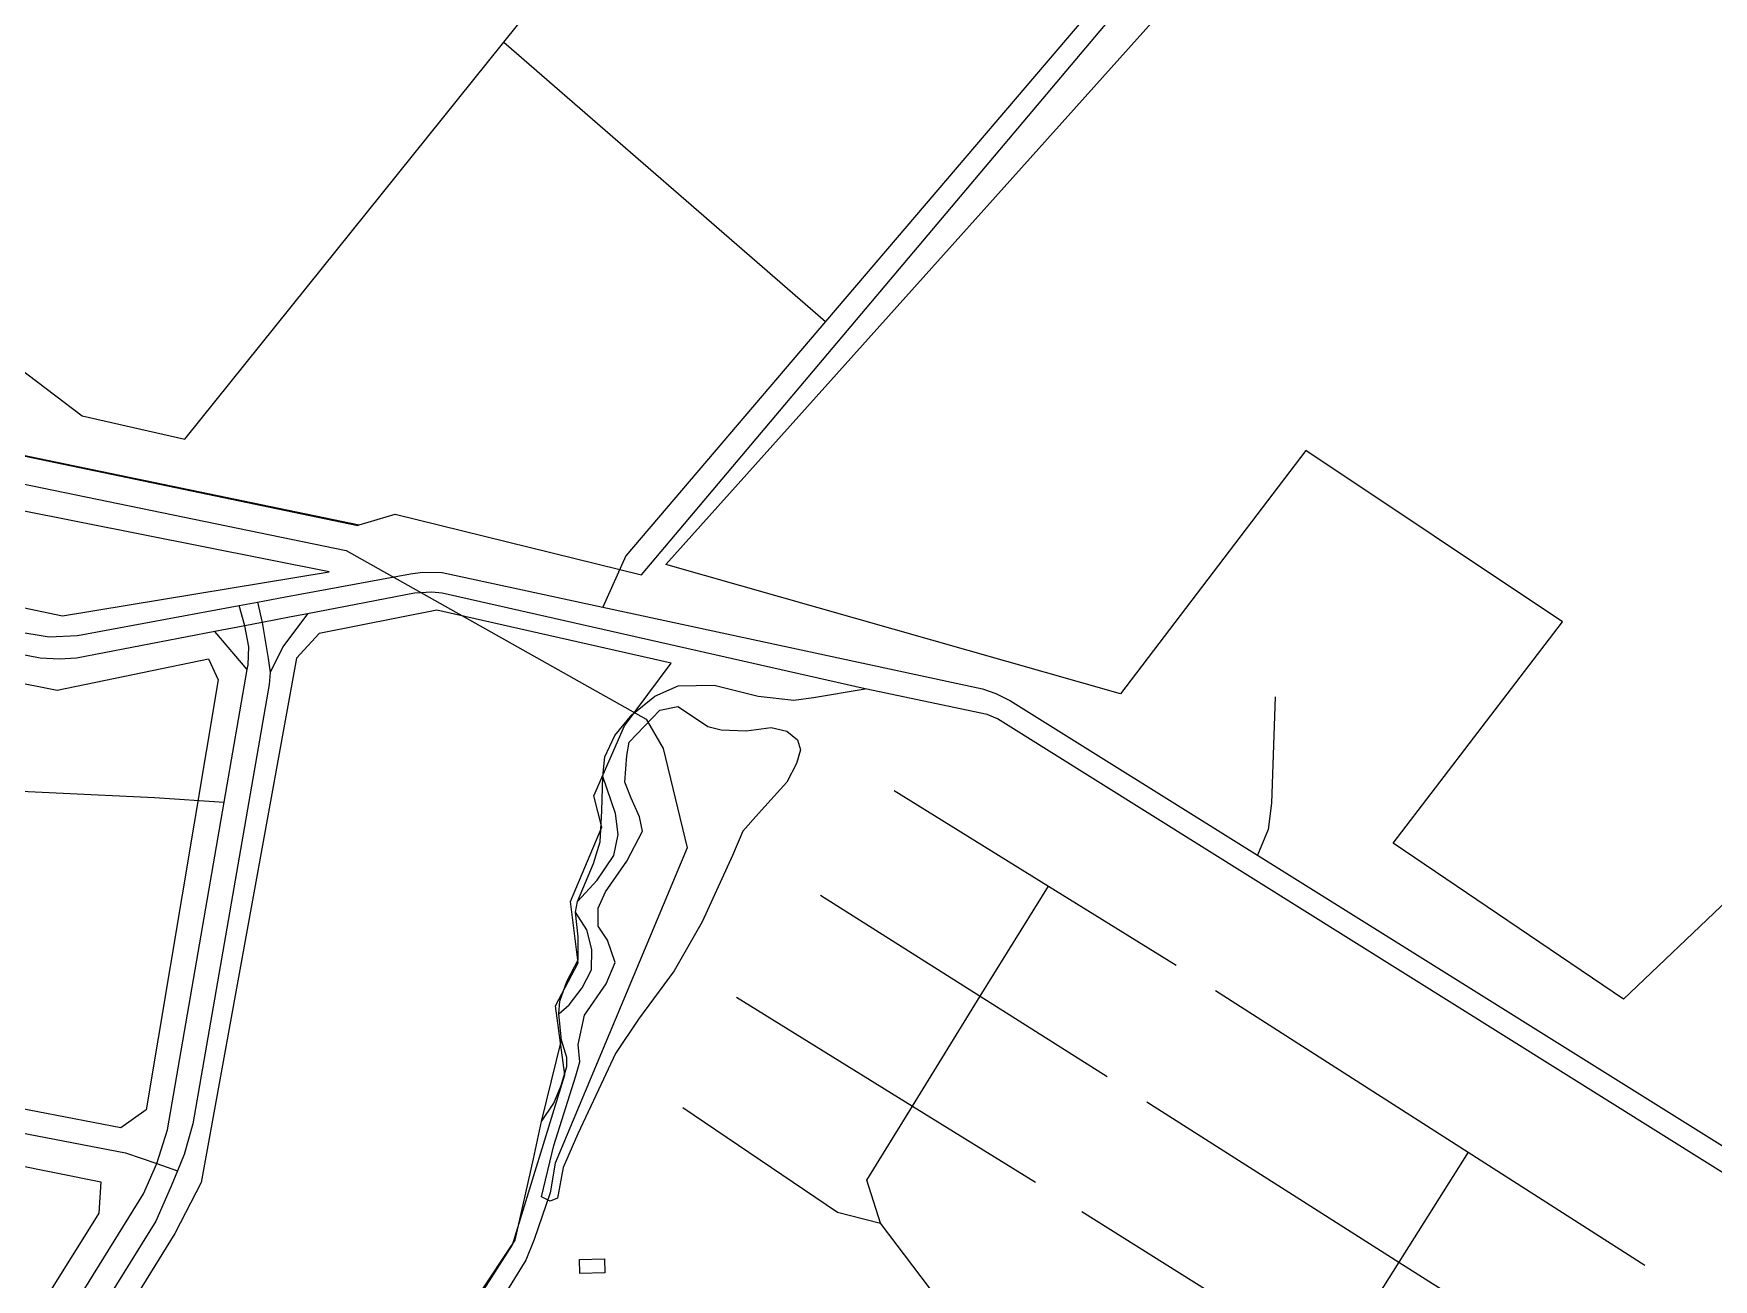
# Model space of a CAD drawing. Header units: metres. Extents: x 11276530 to 11306586, y 355867 to 367650.
# Drawn here: x 11294428 to 11295236, y 359743 to 360342 of the extents above; entities that cross this region are included whole.
import ezdxf

# ---------------------------------------------------------------- set-up
doc = ezdxf.new("R2010")
doc.units = ezdxf.units.M
for name, color, linetype in [('BUILDING', 8, 'Continuous'), ('HIGHWAY_PATH', 3, 'Continuous'), ('HIGHWAY_RESIDENTIAL', 7, 'Continuous'), ('HIGHWAY_SERVICE', 8, 'Continuous'), ('HIGHWAY_TERTIARY', 3, 'Continuous'), ('LANDUSE', 2, 'Continuous'), ('NATURAL_WATER', 5, 'Continuous'), ('OSM_OTHER', 7, 'Continuous')]:
    doc.layers.add(name, color=color, linetype=linetype)

msp = doc.modelspace()

# ---------------------------------------------------------------- linework, layer by layer
at = {"layer": 'BUILDING'}
msp.add_lwpolyline([(11294690.62, 359752.37), (11294702.56, 359752.67), (11294702.73, 359745.96), (11294690.78, 359745.66), (11294690.62, 359752.37)], close=True, dxfattribs=at)
at = {"layer": 'HIGHWAY_PATH'}
for points in [[(11294641.57, 359734.45), (11294659.71, 359761.62), (11294668.52, 359800.73), (11294672.25, 359818.73), (11294681.96, 359857.77), (11294680.61, 359870.45), (11294681.05, 359876.58), (11294684.49, 359885.99), (11294689.87, 359896.43), (11294689.87, 359907.48), (11294688.62, 359919.31), (11294689.57, 359924.5), (11294697.33, 359942.71), (11294700.47, 359953.16), (11294701.36, 359968.09), (11294701.8, 359984.66), (11294702.71, 359994.07), (11294707.63, 360004.37), (11294715.7, 360014.22), (11294726.88, 360023.18), (11294738.08, 360028.26), (11294755.4, 360028.56), (11294776.6, 360023.18), (11294793.62, 360021.39), (11294803.18, 360022.58), (11294827.96, 360026.76)], [(11294689.57, 359924.5), (11294699.12, 359934.8), (11294707.04, 359946.6), (11294709.13, 359956.74), (11294707.93, 359966.9), (11294701.8, 359984.66)], [(11294680.61, 359870.45), (11294685.54, 359874.78), (11294691.89, 359883), (11294696.36, 359891.58), (11294696.51, 359901.44), (11294694.12, 359910.84), (11294688.62, 359919.31)], [(11294672.25, 359818.73), (11294678.23, 359827.46), (11294681.8, 359836.05), (11294684.53, 359845.11), (11294684.42, 359849.45), (11294681.96, 359857.77)]]:
    msp.add_lwpolyline(points, dxfattribs=at)
at = {"layer": 'HIGHWAY_RESIDENTIAL'}
for points in [[(11294841.92, 359977.84), (11294916.15, 359931.91), (11294977.58, 359893.9)], [(11294870.55, 359723.42), (11294835.4, 359769.87), (11294828.76, 359790.47), (11294850.81, 359826.15), (11294883.41, 359878.92), (11294916.15, 359931.91)], [(11294806.53, 359927.47), (11294883.41, 359878.92), (11294944.45, 359840.37)], [(11294766.16, 359878.48), (11294850.81, 359826.15), (11294909.97, 359789.56)], [(11294996.62, 359881.66), (11295118.13, 359803.95), (11295203.05, 359749.64)], [(11294740.3, 359825.4), (11294814.7, 359775.05), (11294835.4, 359769.87)], [(11294963.5, 359828.12), (11295084.8, 359751.12), (11295182.18, 359689.29)], [(11295118.13, 359803.95), (11295084.8, 359751.12), (11295052.49, 359699.94), (11295035.18, 359672.51), (11295031.55, 359660.72), (11295017.36, 359616.87), (11294998.18, 359557.63), (11294979.37, 359499.53), (11294960.39, 359440.9), (11294940.74, 359380.2)], [(11294932.2, 359775.49), (11295052.49, 359699.94), (11295155.41, 359635.31)]]:
    msp.add_lwpolyline(points, dxfattribs=at)
at = {"layer": 'HIGHWAY_SERVICE'}
msp.add_lwpolyline([(11295025.18, 360022.88), (11295023.53, 359971.83), (11295021.89, 359959.14), (11295016.77, 359946.73)], dxfattribs=at)
at = {"layer": 'HIGHWAY_TERTIARY'}
for points in [[(11294241.31, 360089.42), (11294250.44, 360087.63), (11294418.91, 360054.57), (11294435.49, 360051.73), (11294449.01, 360052.43), (11294526.84, 360066.87)], [(11294515.2, 360054.3), (11294448.61, 360041.55), (11294440.4, 360041.1), (11294431.14, 360041.55), (11294264.72, 360073.72), (11294248.27, 360076.91), (11294239.24, 360078.66)], [(11294535.64, 360068.49), (11294549.1, 360070.99), (11294609.25, 360082.15), (11294615.07, 360082.9), (11294624.48, 360082.74), (11294701.79, 360066.09), (11294884.39, 360026.76), (11294890.81, 360024.52), (11294897.98, 360020.94), (11295016.77, 359946.73), (11296027.06, 359315.54), (11296049.91, 359301.06), (11296062.75, 359289.27), (11296076.19, 359273.29), (11296084.39, 359258.96), (11296088.8, 359247.55), (11296093.2, 359236.12), (11296095.74, 359226.56), (11296097.68, 359217.91), (11296097.98, 359209.25), (11296098.17, 359205.02)], [(11294526.84, 360066.87), (11294535.64, 360068.49)], [(11296091.05, 359205.89), (11296090.1, 359219.44), (11296084.65, 359234.2), (11296079.1, 359246.43), (11296071.17, 359263.75), (11296052.33, 359285.55), (11296043.2, 359291.94), (11294891.7, 360012.28), (11294886.63, 360014.37), (11294827.96, 360026.76), (11294624.49, 360072.81), (11294619.52, 360073.29), (11294611.22, 360072.7), (11294559.73, 360062.83)], [(11294559.73, 360062.83), (11294551.12, 360061.18), (11294537.92, 360058.65)], [(11294529.53, 360057.04), (11294515.2, 360054.3)], [(11294537.92, 360058.65), (11294529.53, 360057.04)]]:
    msp.add_lwpolyline(points, dxfattribs=at)
at = {"layer": 'LANDUSE'}
for points in [[(11294524.25, 360858.45), (11294058.03, 360261.53), (11294083.6, 360209.44), (11294584.66, 360105.59), (11294601.88, 360110.72), (11294720.35, 360081.66), (11294966.13, 360373.09)], [(11296488.35, 359086.36), (11295767.8, 359510.88), (11295394.93, 359751.89), (11295469.91, 359870.31), (11295401.84, 359921.66), (11295348.09, 359858.37), (11295242.98, 359925.24), (11295192.82, 359877.48), (11295082.03, 359952.54), (11295163.48, 360059.06), (11295039.95, 360141.42), (11294950.89, 360024.43), (11294732.08, 360086.58), (11294732.08, 360086.58), (11295049.31, 360440.29)]]:
    msp.add_lwpolyline(points, dxfattribs=at)
for points in [[(11294966.13, 360373.09), (11294524.25, 360858.45), (11294058.03, 360261.53), (11294083.6, 360209.44), (11294583.99, 360105.39), (11294584.66, 360105.59), (11294601.88, 360110.72), (11294720.35, 360081.66), (11294966.13, 360373.09)], [(11294087.94, 360178.91), (11294183.8, 360115.99), (11294441.79, 360061.94), (11294570.17, 360083.06), (11294087.94, 360178.91)], [(11294410.41, 359371.96), (11294658.32, 359759.33), (11294683.58, 359841.14), (11294679.06, 359874.32), (11294689.99, 359895.06), (11294686.22, 359924.46), (11294701.3, 359960.29), (11294697.53, 359975.37), (11294712.23, 360008.92), (11294734.73, 360039.06), (11294622.01, 360064.68), (11294565.3, 360053.34), (11294554.42, 360041.55), (11294508.6, 359789.31), (11294495.89, 359764.8), (11294365.41, 359554.18), (11294410.41, 359371.96)], [(11294248.54, 360040.19), (11294256.08, 360046.71), (11294261.6, 360054.75), (11294277.68, 360058.26), (11294439.37, 360026.13), (11294512.18, 360041.19), (11294516.7, 360031.14), (11294482.05, 359824.26), (11294469.99, 359815.72), (11294216.91, 359864.43), (11294248.54, 360040.19)], [(11294353.43, 359811.24), (11294460.39, 359789.64), (11294459.38, 359774.58), (11294340.87, 359585.27), (11294332.84, 359574.22), (11294322.84, 359569), (11294281.34, 359690.77), (11294353.43, 359811.24)]]:
    msp.add_lwpolyline(points, close=True, dxfattribs=at)
at = {"layer": 'NATURAL_WATER'}
msp.add_lwpolyline([(11294713.38, 359994.76), (11294714.51, 360001.12), (11294729.26, 360016.54), (11294737.87, 360018.35), (11294744.01, 360014.27), (11294752.39, 360008.6), (11294758.74, 360007.02), (11294770.77, 360006.56), (11294782.79, 360008.15), (11294790.28, 360006.34), (11294795.49, 360002.25), (11294796.85, 359997.48), (11294795.03, 359990.9), (11294790.28, 359981.84), (11294776.67, 359966.87), (11294769.17, 359958.25), (11294764.19, 359946.67), (11294749.67, 359914.68), (11294736.06, 359891.1), (11294719.05, 359867.96), (11294707.94, 359851.4), (11294699.77, 359833.94), (11294689.78, 359812.84), (11294682.76, 359796.51), (11294680.03, 359781.76), (11294676.4, 359780.4), (11294672.32, 359782.44), (11294678.22, 359807.17), (11294688.88, 359840.74), (11294690.69, 359847.32), (11294690.02, 359855.71), (11294692.97, 359869.77), (11294703.4, 359884.97), (11294707.7, 359895.18), (11294704.07, 359905.84), (11294699.54, 359912.64), (11294699.54, 359921.26), (11294703.17, 359929.21), (11294713.38, 359943.95), (11294720.86, 359958.25), (11294719.5, 359965.27), (11294715.42, 359974.12), (11294712.47, 359981.84), (11294713.38, 359994.76)], dxfattribs=at)
at = {"layer": 'OSM_OTHER'}
for points in [[(11294146.1, 360389.77), (11294451.38, 360158.05), (11294500.77, 360146.79), (11294654.14, 360337.75), (11294763.82, 360474.3), (11294725.35, 360505.43), (11294441.88, 360734.84)], [(11294968.15, 360390.25), (11294808.93, 360203.41), (11294712.92, 360090.74), (11294701.79, 360066.09)], [(11294654.14, 360337.75), (11294808.93, 360203.41)], [(11294052.58, 360243.27), (11294062.51, 360215.28), (11294070.29, 360200.4), (11294078, 360196.31), (11294578.41, 360093.32)], [(11294578.41, 360093.32), (11294722.68, 360012.12)], [(11294535.64, 360068.49), (11294537.92, 360058.65)], [(11294529.53, 360057.04), (11294526.84, 360066.87)], [(11294559.73, 360062.83), (11294547.89, 360046.92), (11294541.77, 360034.68)], [(11294530.78, 360036), (11294515.2, 360054.3)], [(11294530.78, 360036), (11294531.17, 360038.26), (11294531.46, 360046.92), (11294529.53, 360057.04)], [(11294537.92, 360058.65), (11294540.87, 360041.39), (11294541.77, 360034.68)], [(11294267.97, 359537.02), (11294289.01, 359544.16), (11294328.13, 359557.44), (11294340.35, 359564.22), (11294347.11, 359569.94), (11294356.17, 359583.21), (11294480.86, 359783.91), (11294487.26, 359798.58), (11294492.33, 359814.75), (11294519.72, 359972.34), (11294530.78, 360036)], [(11294541.77, 360034.68), (11294541.33, 360028.86), (11294504.56, 359817.57), (11294500.42, 359802.91), (11294497.17, 359794.93), (11294494.22, 359787.67), (11294486.69, 359770.74), (11294359.43, 359566.02), (11294353.66, 359559.51), (11294341.81, 359550.9), (11294328.81, 359544.71), (11294318.75, 359541.08), (11294272.36, 359524.36)], [(11294722.68, 360012.12), (11294730.85, 359998.05), (11294742.44, 359950.35), (11294678.82, 359798.68), (11294676.55, 359784.39), (11294668.84, 359761.93), (11294664.76, 359751.96), (11294497.7, 359481.83), (11294424.06, 359365.84), (11294410.04, 359338.59), (11294405.18, 359328.48)], [(11293943.36, 359991.19), (11293963.71, 359987.8), (11294000.59, 359983.17), (11294051.64, 359974.21), (11294114.65, 359955.4), (11294134.35, 359952.72), (11294163.32, 359955.4), (11294216.77, 359962.7), (11294227.38, 359964.14), (11294255.28, 359967.95), (11294352.92, 359977.2), (11294367.54, 359978.39), (11294391.43, 359979), (11294486.08, 359974.51), (11294519.72, 359972.34)], [(11294205.32, 359854.92), (11294472.12, 359803.6)], [(11294472.12, 359803.6), (11294487.26, 359798.58), (11294497.17, 359794.93)]]:
    msp.add_lwpolyline(points, dxfattribs=at)

doc.saveas('drawing.dxf')
